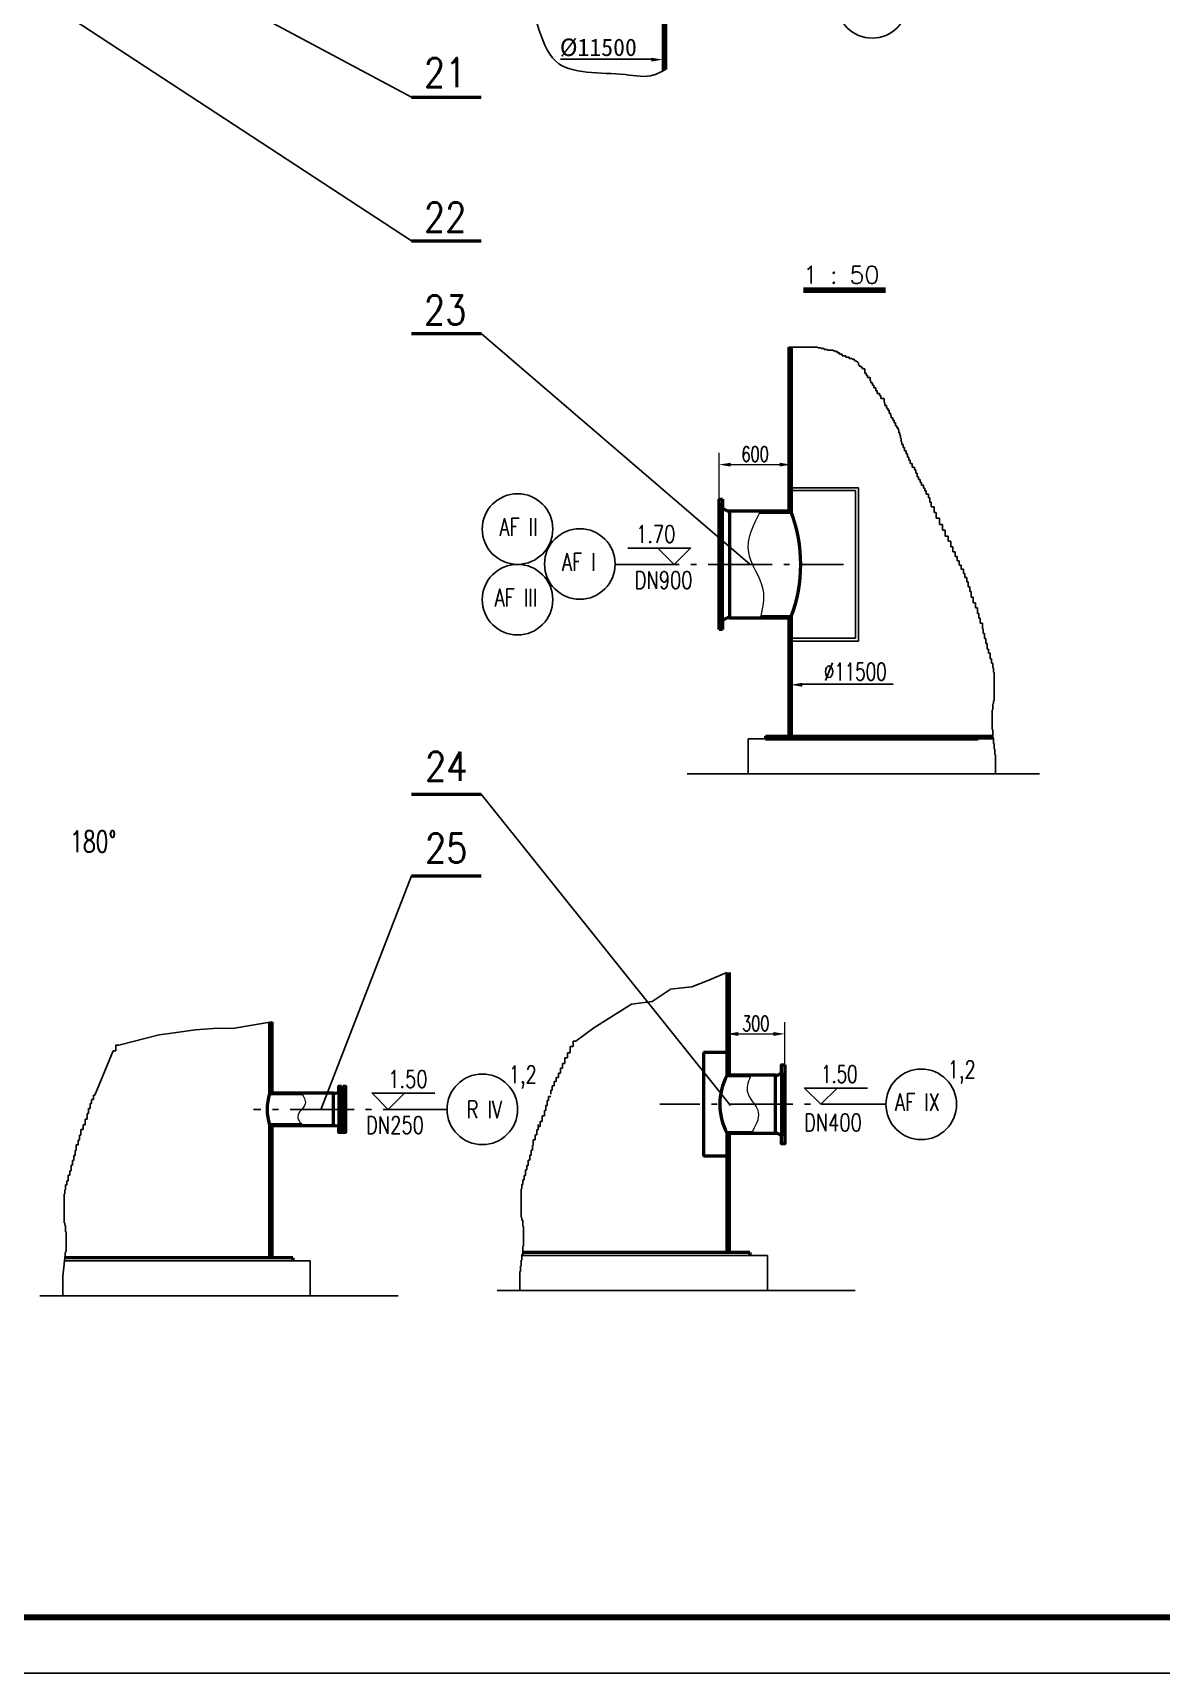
# Model space of a CAD drawing. Header units: inches. Extents: x 17 to 118917, y 16 to 84116.
# Drawn here: x 31682 to 51085, y 16 to 28216 of the extents above; entities that cross this region are included whole.
import ezdxf
from ezdxf.enums import TextEntityAlignment as Align

# ---------------------------------------------------------------- set-up
doc = ezdxf.new("R2010")
doc.units = ezdxf.units.IN
doc.header["$MEASUREMENT"] = 0
doc.linetypes.add('AUSGEZOGEN', pattern=[0])
doc.linetypes.add('STRICHPKT2', pattern=[1.6, 1.1, -0.2, 0.1, -0.2])
doc.layers.get('DEFPOINTS').update_dxf_attribs({"color": 6})
for name, color, linetype in [('01TEXT', 4, 'Continuous'), ('02ACHSE', 3, 'STRICHPKT2'), ('02BEMASS', 3, 'AUSGEZOGEN'), ('02BETON', 3, 'AUSGEZOGEN'), ('02TEXT', 3, 'AUSGEZOGEN'), ('1', 2, 'Continuous'), ('D', 4, 'Continuous')]:
    doc.layers.add(name, color=color, linetype=linetype)
for name, color, linetype, lineweight in [('05KOMP', 1, 'AUSGEZOGEN', 50), ('2', 1, 'Continuous', 50), ('细实线', 4, 'Continuous', 20)]:
    doc.layers.add(name, color=color, linetype=linetype, lineweight=lineweight)
doc.styles.add('HYS', font='romans.shx', dxfattribs={"width": 0.85, "bigfont": 'tcc_hzdx.shx'})
doc.styles.add('HZA', font='romans.shx', dxfattribs={"width": 0.75, "bigfont": 'tcc_hzdx.shx'})
doc.styles.add('HZTXT', font='romans.shx', dxfattribs={"width": 0.7, "bigfont": 'tcc_hzdx.shx'})
doc.styles.add('SIMP1', font='romans.shx', dxfattribs={"width": 0.7, "bigfont": 'hzdx.shx'})
doc.dimstyles.new('STANDARD$0', dxfattribs={"dimtxt": 260, "dimasz": 200, "dimexe": 200, "dimexo": 0, "dimgap": 50, "dimtad": 1, "dimdec": 0, "dimdsep": 46, "dimtxsty": 'SIMP1', "dimcen": 100, "dimclrd": 3, "dimclre": 3, "dimclrt": 3, "dimadec": 0, "dimazin": 0, "dimtfac": 1, "dimtdec": 0, "dimtix": 1, "dimtofl": 0, "dimtmove": 2, "dimatfit": 3, "dimfxl": 0, "dimtolj": 1, "dimtzin": 0, "dimlwd": 15, "dimlwe": 15, "dimarcsym": 0})

# ---------------------------------------------------------------- blocks, each defined once
blk = doc.blocks.new('*D34')
at = {"color": 3, "lineweight": 15}
for p, q in [((43613, 10686), (43613, 11206)), ((43813, 11006), (44413, 11006)), ((44613, 10236), (44613, 11206))]:
    blk.add_line(p, q, dxfattribs=at)
at = {"color": 3}
for points in [[(43813, 11039), (43813, 10972), (43613, 11006)], [(44413, 11039), (44413, 10972), (44613, 11006)]]:
    blk.add_solid(points, dxfattribs=at)
at = {"layer": 'DEFPOINTS', "color": 0}
for p in [(44613, 11006), (43613, 10686), (44613, 10236)]:
    blk.add_point(p, dxfattribs=at)
at = {"color": 3, "insert": (44113, 11186), "char_height": 260, "attachment_point": 5, "style": 'SIMP1'}
blk.add_mtext('\\A1;300', dxfattribs=at)
blk = doc.blocks.new('*D5')
at = {"color": 3, "lineweight": 15}
for p, q in [((43482, 20050), (43482, 20993)), ((44722, 20050), (44722, 20993)), ((43682, 20793), (44522, 20793))]:
    blk.add_line(p, q, dxfattribs=at)
at = {"color": 3}
for points in [[(43682, 20826), (43682, 20760), (43482, 20793)], [(44522, 20826), (44522, 20760), (44722, 20793)]]:
    blk.add_solid(points, dxfattribs=at)
at = {"layer": 'DEFPOINTS', "color": 0}
for p in [(44722, 20793), (43482, 20050), (44722, 20050)]:
    blk.add_point(p, dxfattribs=at)
at = {"color": 3, "insert": (44102, 20973), "char_height": 260, "attachment_point": 5, "style": 'SIMP1'}
blk.add_mtext('\\A1;600', dxfattribs=at)

msp = doc.modelspace()

# ---------------------------------------------------------------- linework, layer by layer
at = {"color": 7, "linetype": 'ByBlock', "ltscale": 1000}
for p, q in [((42366.66435, 27762.69328), (40754.17898, 27762.69328)), ((44863.71293, 17016.11888), (46476.19829, 17016.11888))]:
    msp.add_line(p, q, dxfattribs=at)
at = {"color": 2, "ltscale": 1000}
msp.add_lwpolyline([(16.86786, 16.25674), (16.86786, 84116.25674), (118916.86786, 84116.25674), (118916.86786, 16.25674)], close=True, dxfattribs=at)
at = {"color": 9, "ltscale": 1000}
for points in [[(42431.88214, 19358.50737), (42711.83986, 19078.54966), (42991.79757, 19358.50737), (41911.88214, 19358.50737)], [(38074.60949, 9989.45916), (37794.65177, 9709.50144), (37514.69406, 9989.45916), (38594.60949, 9989.45916)], [(45513.56464, 10075.98676), (45233.60692, 9796.02904), (44953.64921, 10075.98676), (46033.56464, 10075.98676)]]:
    msp.add_lwpolyline(points, dxfattribs=at)
at = {"color": 7, "linetype": 'ByBlock'}
for points in [[(42316.66435, 27788.44587), (42316.66435, 27721.7792), (42516.66435, 27755.11253)], [(44913.71293, 17041.87147), (44913.71293, 16975.20481), (44713.71293, 17008.53814)]]:
    msp.add_solid(points, dxfattribs=at)
at = {"layer": '02ACHSE', "ltscale": 1000}
for p, q in [((41695.05137, 19078.54966), (45620.60925, 19078.54966)), ((38805.13163, 9709.50144), (35478.57606, 9709.50144)), ((46351.95314, 9796.02904), (42464.65361, 9796.02904))]:
    msp.add_line(p, q, dxfattribs=at)
at = {"layer": '02BEMASS', "ltscale": 1000}
for p, q in [((44681.92096, 22810.46517), (45179.16122, 22810.46517)), ((45179.16122, 22810.46517), (45179.16122, 22798.42747)), ((45179.16122, 22798.42747), (45239.37162, 22798.42747)), ((45239.37162, 22798.42747), (45239.37162, 22786.38978)), ((45239.37162, 22786.38978), (45287.54019, 22786.38978)), ((45287.54019, 22786.38978), (45287.54019, 22774.35208)), ((45287.54019, 22774.35208), (45347.75059, 22774.35208)), ((45347.75059, 22774.35208), (45347.75059, 22762.31438)), ((45347.75059, 22762.31438), (45444.08771, 22762.31438)), ((45444.08771, 22762.31438), (45444.08771, 22750.27669)), ((45444.08771, 22750.27669), (45480.21443, 22750.27669)), ((45480.21443, 22750.27669), (45480.21443, 22738.23899)), ((45480.21443, 22738.23899), (45516.34056, 22738.23899)), ((45516.34056, 22738.23899), (45516.34056, 22714.16359)), ((45516.34056, 22714.16359), (45552.46728, 22714.16359)), ((45552.46728, 22714.16359), (45552.46728, 22690.0882)), ((45552.46728, 22690.0882), (45600.63524, 22690.0882)), ((45600.63524, 22690.0882), (45600.63524, 22666.0128)), ((45600.63524, 22666.0128), (45660.84624, 22666.0128)), ((45660.84624, 22666.0128), (45660.84624, 22641.93741)), ((45660.84624, 22641.93741), (45721.05665, 22641.93741)), ((45721.05665, 22641.93741), (45721.05665, 22617.86243)), ((45721.05665, 22617.86243), (45769.22521, 22617.86243)), ((45769.22521, 22617.86243), (45769.22521, 22605.82473)), ((45769.22521, 22605.82473), (45805.35193, 22605.82473)), ((45805.35193, 22605.82473), (45805.35193, 22581.74934)), ((45805.35193, 22581.74934), (45829.43621, 22581.74934)), ((45829.43621, 22581.74934), (45829.43621, 22569.71164)), ((45829.43621, 22569.71164), (45853.52049, 22569.71164)), ((45853.52049, 22569.71164), (45853.52049, 22557.67395)), ((45853.52049, 22557.67395), (45865.56233, 22557.67395)), ((45865.56233, 22557.67395), (45865.56233, 22545.63625)), ((45865.56233, 22545.63625), (45877.60417, 22545.63625)), ((45877.60417, 22545.63625), (45877.60417, 22509.52316)), ((45877.60417, 22509.52316), (45889.64661, 22509.52316)), ((45889.64661, 22509.52316), (45889.64661, 22485.44776)), ((45889.64661, 22485.44776), (45925.77274, 22485.44776)), ((45925.77274, 22485.44776), (45925.77274, 22461.37237)), ((45925.77274, 22461.37237), (45949.85702, 22461.37237)), ((45949.85702, 22461.37237), (45949.85702, 22437.29697)), ((45949.85702, 22437.29697), (45985.98374, 22437.29697)), ((45985.98374, 22437.29697), (45985.98374, 22365.0712)), ((45985.98374, 22365.0712), (46010.06802, 22365.0712)), ((46010.06802, 22365.0712), (46010.06802, 22328.95811)), ((46010.06802, 22328.95811), (46034.1523, 22328.95811)), ((46034.1523, 22328.95811), (46034.1523, 22292.84502)), ((46034.1523, 22292.84502), (46082.32086, 22292.84502)), ((46082.32086, 22292.84502), (46082.32086, 22232.65653)), ((46082.32086, 22232.65653), (46094.3627, 22232.65653)), ((46094.3627, 22232.65653), (46094.3627, 22196.54344)), ((46094.3627, 22196.54344), (46118.44698, 22196.54344)), ((46118.44698, 22196.54344), (46118.44698, 22160.43035)), ((46118.44698, 22160.43035), (46142.53127, 22160.43035)), ((46142.53127, 22160.43035), (46142.53127, 22112.27998)), ((46142.53127, 22112.27998), (46178.65739, 22112.27998)), ((46178.65739, 22112.27998), (46178.65739, 22064.12919)), ((46178.65739, 22064.12919), (46202.74167, 22064.12919)), ((46202.74167, 22064.12919), (46202.74167, 22015.9784)), ((46202.74167, 22015.9784), (46238.86839, 22015.9784)), ((46238.86839, 22015.9784), (46238.86839, 21979.86531)), ((46238.86839, 21979.86531), (46262.95267, 21979.86531)), ((46262.95267, 21979.86531), (46262.95267, 21931.71452)), ((46262.95267, 21931.71452), (46323.16307, 21931.71452)), ((46323.16307, 21931.71452), (46323.16307, 21859.48875)), ((46323.16307, 21859.48875), (46335.20551, 21859.48875)), ((46335.20551, 21859.48875), (46335.20551, 21811.33796)), ((46335.20551, 21811.33796), (46359.28979, 21811.33796)), ((46359.28979, 21811.33796), (46359.28979, 21763.18717)), ((46359.28979, 21763.18717), (46383.37407, 21763.18717)), ((46383.37407, 21763.18717), (46383.37407, 21727.07408)), ((46383.37407, 21727.07408), (46407.45836, 21727.07408)), ((46407.45836, 21727.07408), (46407.45836, 21678.92329)), ((46407.45836, 21678.92329), (46431.54264, 21678.92329)), ((46431.54264, 21678.92329), (46431.54264, 21642.8102)), ((46431.54264, 21642.8102), (46443.58448, 21642.8102)), ((46443.58448, 21642.8102), (46443.58448, 21594.65983)), ((46443.58448, 21594.65983), (46467.66876, 21594.65983)), ((46467.66876, 21594.65983), (46467.66876, 21558.54674)), ((46467.66876, 21558.54674), (46491.75304, 21558.54674)), ((46491.75304, 21558.54674), (46491.75304, 21510.39595)), ((46491.75304, 21510.39595), (46515.83732, 21510.39595)), ((46515.83732, 21510.39595), (46515.83732, 21462.24516)), ((46515.83732, 21462.24516), (46539.9216, 21462.24516)), ((46539.9216, 21462.24516), (46539.9216, 21426.13207)), ((46539.9216, 21426.13207), (46564.00588, 21426.13207)), ((46564.00588, 21426.13207), (46564.00588, 21390.01897)), ((46564.00588, 21390.01897), (46576.04773, 21390.01897)), ((46576.04773, 21390.01897), (46576.04773, 21341.8686)), ((46576.04773, 21341.8686), (46588.09016, 21341.8686)), ((46588.09016, 21341.8686), (46588.09016, 21293.71781)), ((46588.09016, 21293.71781), (46600.13201, 21293.71781)), ((46600.13201, 21293.71781), (46600.13201, 21245.56702)), ((46600.13201, 21245.56702), (46612.17445, 21245.56702)), ((46612.17445, 21245.56702), (46612.17445, 21185.37854)), ((46612.17445, 21185.37854), (46624.21629, 21185.37854)), ((46624.21629, 21185.37854), (46624.21629, 21137.22775)), ((46624.21629, 21137.22775), (46648.30057, 21137.22775)), ((46648.30057, 21137.22775), (46648.30057, 21089.07737)), ((46648.30057, 21089.07737), (46672.38485, 21089.07737)), ((46672.38485, 21089.07737), (46672.38485, 21028.88889)), ((46672.38485, 21028.88889), (46696.46913, 21028.88889)), ((46696.46913, 21028.88889), (46696.46913, 20980.7381)), ((46696.46913, 20980.7381), (46720.55341, 20980.7381)), ((46720.55341, 20980.7381), (46720.55341, 20920.54961)), ((46720.55341, 20920.54961), (46744.63769, 20920.54961)), ((46744.63769, 20920.54961), (46744.63769, 20872.39924)), ((46744.63769, 20872.39924), (46768.72197, 20872.39924)), ((46768.72197, 20872.39924), (46768.72197, 20812.21075)), ((46768.72197, 20812.21075), (46804.8481, 20812.21075)), ((46804.8481, 20812.21075), (46804.8481, 20752.02227)), ((46804.8481, 20752.02227), (46840.97482, 20752.02227)), ((46840.97482, 20752.02227), (46840.97482, 20703.87148)), ((46840.97482, 20703.87148), (46865.0591, 20703.87148)), ((46865.0591, 20703.87148), (46865.0591, 20643.68299)), ((46865.0591, 20643.68299), (46889.14338, 20643.68299)), ((46889.14338, 20643.68299), (46889.14338, 20583.49492)), ((44681.92096, 19997.00779), (44681.92096, 20396.16664)), ((44721.92096, 20396.16664), (45879.77784, 20396.16664)), ((44731.92096, 19946.4153), (44731.92096, 20346.16664)), ((44731.92096, 20346.16664), (45829.77784, 20346.16664)), ((45829.77784, 20346.16664), (45829.77784, 17807.84893)), ((45879.77784, 20396.16664), (45879.77784, 17757.84893)), ((46889.14338, 20583.49492), (46913.22766, 20583.49492)), ((46913.22766, 20583.49492), (46913.22766, 20535.34413)), ((46913.22766, 20535.34413), (46937.31194, 20535.34413)), ((46937.31194, 20535.34413), (46937.31194, 20487.19334)), ((46937.31194, 20487.19334), (46961.39622, 20487.19334)), ((46961.39622, 20487.19334), (46961.39622, 20439.04255)), ((46961.39622, 20439.04255), (46997.52234, 20439.04255)), ((46997.52234, 20439.04255), (46997.52234, 20390.89176)), ((46997.52234, 20390.89176), (47021.60663, 20390.89176)), ((47021.60663, 20390.89176), (47021.60663, 20342.74139)), ((47021.60663, 20342.74139), (47045.69091, 20342.74139)), ((47045.69091, 20342.74139), (47045.69091, 20282.5529)), ((47045.69091, 20282.5529), (47081.81703, 20282.5529)), ((47081.81703, 20282.5529), (47081.81703, 20222.36442)), ((47081.81703, 20222.36442), (47105.90131, 20222.36442)), ((47105.90131, 20222.36442), (47105.90131, 20150.13823)), ((47105.90131, 20150.13823), (47129.98559, 20150.13823)), ((47129.98559, 20150.13823), (47129.98559, 20065.87477)), ((47129.98559, 20065.87477), (47178.15415, 20065.87477)), ((47178.15415, 20065.87477), (47178.15415, 19969.57319)), ((47178.15415, 19969.57319), (47214.28087, 19969.57319)), ((47214.28087, 19969.57319), (47214.28087, 19873.27161)), ((47214.28087, 19873.27161), (47274.49128, 19873.27161)), ((47274.49128, 19873.27161), (47274.49128, 19764.93275)), ((47274.49128, 19764.93275), (47322.65984, 19764.93275)), ((47322.65984, 19764.93275), (47322.65984, 19668.63118)), ((47322.65984, 19668.63118), (47370.8284, 19668.63118)), ((47370.8284, 19668.63118), (47370.8284, 19560.29232)), ((47370.8284, 19560.29232), (47418.99696, 19560.29232)), ((47418.99696, 19560.29232), (47418.99696, 19476.02843)), ((47418.99696, 19476.02843), (47467.16553, 19476.02843)), ((47467.16553, 19476.02843), (47467.16553, 19379.72686)), ((47467.16553, 19379.72686), (47503.29165, 19379.72686)), ((47503.29165, 19379.72686), (47503.29165, 19295.46339)), ((47503.29165, 19295.46339), (47539.41837, 19295.46339)), ((47539.41837, 19295.46339), (47539.41837, 19211.19951)), ((47539.41837, 19211.19951), (47575.54449, 19211.19951)), ((47575.54449, 19211.19951), (47575.54449, 19138.97333)), ((47575.54449, 19138.97333), (47611.67121, 19138.97333)), ((47611.67121, 19138.97333), (47611.67121, 19066.74756)), ((47611.67121, 19066.74756), (47647.79733, 19066.74756)), ((47647.79733, 19066.74756), (47647.79733, 18994.52138)), ((47647.79733, 18994.52138), (47683.92346, 18994.52138)), ((47683.92346, 18994.52138), (47683.92346, 18922.29519)), ((47683.92346, 18922.29519), (47708.00774, 18922.29519)), ((47708.00774, 18922.29519), (47708.00774, 18850.06942)), ((47708.00774, 18850.06942), (47744.13446, 18850.06942)), ((47744.13446, 18850.06942), (47744.13446, 18777.84324)), ((47744.13446, 18777.84324), (47768.21874, 18777.84324)), ((47768.21874, 18777.84324), (47768.21874, 18693.57936)), ((47768.21874, 18693.57936), (47792.30302, 18693.57936)), ((47792.30302, 18693.57936), (47792.30302, 18609.31548)), ((47792.30302, 18609.31548), (47816.3873, 18609.31548)), ((47816.3873, 18609.31548), (47816.3873, 18513.01432)), ((47816.3873, 18513.01432), (47852.51342, 18513.01432)), ((47852.51342, 18513.01432), (47852.51342, 18416.71274)), ((47852.51342, 18416.71274), (47888.64014, 18416.71274)), ((47888.64014, 18416.71274), (47888.64014, 18332.44927)), ((47888.64014, 18332.44927), (47924.76627, 18332.44927)), ((47924.76627, 18332.44927), (47924.76627, 18236.1477)), ((44681.92096, 17957.84893), (44681.92096, 18157.00779)), ((44731.92096, 17807.84893), (44731.92096, 18207.60027)), ((47924.76627, 18236.1477), (47948.85055, 18236.1477)), ((47948.85055, 18236.1477), (47948.85055, 18151.88381)), ((47948.85055, 18151.88381), (47972.93483, 18151.88381)), ((47972.93483, 18151.88381), (47972.93483, 18067.62035)), ((47972.93483, 18067.62035), (48009.06095, 18067.62035)), ((48009.06095, 18067.62035), (48009.06095, 17971.31877)), ((45829.77784, 17807.84893), (44731.92096, 17807.84893)), ((48009.06095, 17971.31877), (48021.10339, 17971.31877)), ((48021.10339, 17971.31877), (48021.10339, 17887.05489)), ((48021.10339, 17887.05489), (48045.18767, 17887.05489)), ((48045.18767, 17887.05489), (48045.18767, 17802.79143)), ((48045.18767, 17802.79143), (48069.27195, 17802.79143)), ((48069.27195, 17802.79143), (48069.27195, 17718.52754)), ((45879.77784, 17757.84893), (44721.92096, 17757.84893)), ((48069.27195, 17718.52754), (48093.35623, 17718.52754)), ((48093.35623, 17718.52754), (48093.35623, 17622.22597)), ((48093.35623, 17622.22597), (48117.44052, 17622.22597)), ((48117.44052, 17622.22597), (48117.44052, 17550.0002)), ((48117.44052, 17550.0002), (48141.5248, 17550.0002)), ((48141.5248, 17550.0002), (48141.5248, 17453.69862)), ((48141.5248, 17453.69862), (48165.60908, 17453.69862)), ((48165.60908, 17453.69862), (48165.60908, 17381.47244)), ((48165.60908, 17381.47244), (48189.69336, 17381.47244)), ((48189.69336, 17381.47244), (48189.69336, 17297.20897)), ((48189.69336, 17297.20897), (48201.7352, 17297.20897)), ((48201.7352, 17297.20897), (48201.7352, 17224.98279)), ((48201.7352, 17224.98279), (48213.77704, 17224.98279)), ((48213.77704, 17224.98279), (48213.77704, 16731.43803)), ((48189.69336, 16683.28724), (48189.69336, 16574.94838)), ((48201.7352, 16683.28724), (48189.69336, 16683.28724)), ((48201.7352, 16731.43803), (48201.7352, 16683.28724)), ((48213.77704, 16731.43803), (48201.7352, 16731.43803)), ((48177.65092, 16574.94838), (48177.65092, 16237.89328)), ((48189.69336, 16574.94838), (48177.65092, 16574.94838)), ((48177.65092, 16237.89328), (48189.69336, 16237.89328)), ((48189.69336, 16237.89328), (48189.69336, 16093.44091)), ((48189.69336, 16093.44091), (48201.7352, 16093.44091)), ((48201.7352, 16093.44091), (48201.7352, 15997.13975)), ((48201.7352, 15997.13975), (48213.77704, 15997.13975)), ((48213.77704, 15997.13975), (48213.77704, 15900.83817)), ((48213.77704, 15900.83817), (48225.81948, 15900.83817)), ((48225.81948, 15900.83817), (48225.81948, 15804.53701)), ((48225.81948, 15804.53701), (48237.86132, 15804.53701)), ((48237.86132, 15804.53701), (48237.86132, 15477.00779)), ((43012.12284, 11814.35576), (43308.28506, 11930.90136)), ((43308.28506, 11930.90136), (43613.01374, 12063.06013)), ((42333.41711, 11561.50109), (42641.91977, 11769.53083)), ((42641.91977, 11773.15165), (43012.12284, 11817.97657)), ((41329.25839, 11112.13495), (41975.55447, 11516.9408)), ((41975.55447, 11516.9408), (42333.41711, 11561.50109)), ((33855.60357, 10990.12829), (34114.74567, 11025.54528)), ((34114.74567, 11025.54528), (34472.6083, 11075.4546)), ((34472.6083, 11075.4546), (34781.11096, 11098.83715)), ((34781.11096, 11098.83715), (35151.31403, 11104.9983)), ((35151.31403, 11104.9983), (35792.20493, 11213.42858)), ((41020.44342, 10883.95401), (41329.25839, 11112.13495)), ((33063.29749, 10716.24841), (32750.20243, 9951.55506)), ((33111.46605, 10716.24841), (33063.29749, 10716.24841)), ((33159.63461, 10812.54999), (33111.46605, 10812.54999)), ((33111.46605, 10812.54999), (33111.46605, 10716.24841)), ((33159.63461, 10812.54999), (33855.60357, 10990.12829)), ((40924.1063, 10787.65243), (40924.1063, 10679.31357)), ((40972.27486, 10787.65243), (40924.1063, 10787.65243)), ((40972.27486, 10883.95401), (40972.27486, 10787.65243)), ((41020.44342, 10883.95401), (40972.27486, 10883.95401)), ((40827.76918, 10498.74811), (40791.64305, 10498.74811)), ((40791.64305, 10498.74811), (40791.64305, 10414.48465)), ((40827.76918, 10595.04969), (40827.76918, 10498.74811)), ((40875.93774, 10595.04969), (40827.76918, 10595.04969)), ((40875.93774, 10679.31357), (40875.93774, 10595.04969)), ((40924.1063, 10679.31357), (40875.93774, 10679.31357)), ((40683.26349, 10185.76881), (40647.13737, 10185.76881)), ((40647.13737, 10185.76881), (40647.13737, 10113.54263)), ((40683.26349, 10257.99458), (40683.26349, 10185.76881)), ((40719.39021, 10257.99458), (40683.26349, 10257.99458)), ((40719.39021, 10330.22077), (40719.39021, 10257.99458)), ((40755.51633, 10330.22077), (40719.39021, 10330.22077)), ((40755.51633, 10414.48465), (40755.51633, 10330.22077)), ((40791.64305, 10414.48465), (40755.51633, 10414.48465)), ((32689.99143, 9879.3293), (32689.99143, 9807.10311)), ((32726.11815, 9879.3293), (32689.99143, 9879.3293)), ((32750.20243, 9951.55506), (32726.11815, 9951.55506)), ((32726.11815, 9951.55506), (32726.11815, 9879.3293)), ((40586.92696, 9932.08858), (40550.80024, 9932.08858)), ((40550.80024, 9932.08858), (40550.80024, 9859.8624)), ((40611.01124, 10041.31645), (40586.92696, 10041.31645)), ((40586.92696, 10041.31645), (40586.92696, 9969.09068)), ((40611.01124, 10113.54263), (40611.01124, 10041.31645)), ((40647.13737, 10113.54263), (40611.01124, 10113.54263)), ((32641.82287, 9638.57535), (32617.73859, 9638.57535)), ((32617.73859, 9638.57535), (32617.73859, 9542.27419)), ((32665.90715, 9722.83923), (32641.82287, 9722.83923)), ((32641.82287, 9722.83923), (32641.82287, 9638.57535)), ((32689.99143, 9807.10311), (32665.90715, 9807.10311)), ((32665.90715, 9807.10311), (32665.90715, 9722.83923)), ((40442.42128, 9595.03347), (40442.42128, 9498.73189)), ((40478.5474, 9595.03347), (40442.42128, 9595.03347)), ((40478.5474, 9691.33464), (40478.5474, 9595.03347)), ((40502.63168, 9691.33464), (40478.5474, 9691.33464)), ((40502.63168, 9775.59852), (40502.63168, 9691.33464)), ((40526.71596, 9775.59852), (40502.63168, 9775.59852)), ((40526.71596, 9859.8624), (40526.71596, 9775.59852)), ((40550.80024, 9859.8624), (40526.71596, 9859.8624)), ((32545.48575, 9361.70915), (32509.35962, 9361.70915)), ((32509.35962, 9361.70915), (32509.35962, 9265.40757)), ((32545.48575, 9445.97261), (32545.48575, 9361.70915)), ((32581.61247, 9445.97261), (32545.48575, 9445.97261)), ((32617.73859, 9542.27419), (32581.61247, 9542.27419)), ((32581.61247, 9542.27419), (32581.61247, 9445.97261)), ((40346.08415, 9355.16895), (40346.08415, 9270.90507)), ((40370.16843, 9355.16895), (40346.08415, 9355.16895)), ((40370.16843, 9451.47053), (40370.16843, 9355.16895)), ((40406.29456, 9414.46843), (40370.16843, 9414.46843)), ((40442.42128, 9498.73189), (40406.29456, 9498.73189)), ((40406.29456, 9498.73189), (40406.29456, 9414.46843)), ((32461.19106, 9096.88022), (32425.06494, 9096.88022)), ((32425.06494, 9096.88022), (32425.06494, 9000.57864)), ((32485.27534, 9181.14369), (32461.19106, 9181.14369)), ((32461.19106, 9181.14369), (32461.19106, 9096.88022)), ((32509.35962, 9265.40757), (32485.27534, 9265.40757)), ((32485.27534, 9265.40757), (32485.27534, 9181.14369)), ((40273.83131, 9090.34003), (40273.83131, 9006.07614)), ((40285.87375, 9090.34003), (40273.83131, 9090.34003)), ((40285.87375, 9186.6416), (40285.87375, 9090.34003)), ((40321.99987, 9186.6416), (40285.87375, 9186.6416)), ((40321.99987, 9270.90507), (40321.99987, 9186.6416)), ((40346.08415, 9270.90507), (40321.99987, 9270.90507)), ((32364.85394, 8747.78742), (32340.76966, 8747.78742)), ((32340.76966, 8747.78742), (32340.76966, 8651.48584)), ((32388.93822, 8832.0513), (32364.85394, 8832.0513)), ((32364.85394, 8832.0513), (32364.85394, 8747.78742)), ((32413.0225, 8916.31476), (32388.93822, 8916.31476)), ((32388.93822, 8916.31476), (32388.93822, 8832.0513)), ((32425.06494, 9000.57864), (32413.0225, 9000.57864)), ((32413.0225, 9000.57864), (32413.0225, 8916.31476)), ((40201.57847, 8837.5488), (40201.57847, 8741.24722)), ((40225.66275, 8837.5488), (40201.57847, 8837.5488)), ((40225.66275, 8921.81268), (40225.66275, 8837.5488)), ((40249.74703, 8921.81268), (40225.66275, 8921.81268)), ((40249.74703, 9006.07614), (40249.74703, 8921.81268)), ((40273.83131, 9006.07614), (40249.74703, 9006.07614)), ((32292.60109, 8482.95849), (32268.51681, 8482.95849)), ((32268.51681, 8482.95849), (32268.51681, 8410.73231)), ((32292.60109, 8579.26007), (32292.60109, 8482.95849)), ((32316.68538, 8579.26007), (32292.60109, 8579.26007)), ((32340.76966, 8651.48584), (32316.68538, 8651.48584)), ((32316.68538, 8651.48584), (32316.68538, 8579.26007)), ((40105.24134, 8500.49369), (40105.24134, 8416.23023)), ((40129.32562, 8500.49369), (40105.24134, 8500.49369)), ((40129.32562, 8572.71988), (40129.32562, 8500.49369)), ((40153.4099, 8572.71988), (40129.32562, 8572.71988)), ((40177.49419, 8669.02145), (40153.4099, 8669.02145)), ((40153.4099, 8669.02145), (40153.4099, 8572.71988)), ((40177.49419, 8741.24722), (40177.49419, 8669.02145)), ((40201.57847, 8741.24722), (40177.49419, 8741.24722)), ((32232.39069, 8254.24266), (32220.34885, 8254.24266)), ((32220.34885, 8254.24266), (32220.34885, 7760.6979)), ((32244.43253, 8326.46884), (32232.39069, 8326.46884)), ((32232.39069, 8326.46884), (32232.39069, 8254.24266)), ((32244.43253, 8410.73231), (32244.43253, 8326.46884)), ((32268.51681, 8410.73231), (32244.43253, 8410.73231)), ((40081.15766, 8344.00404), (40081.15766, 7850.45929)), ((40093.1995, 8344.00404), (40081.15766, 8344.00404)), ((40093.1995, 8416.23023), (40093.1995, 8344.00404)), ((40105.24134, 8416.23023), (40093.1995, 8416.23023)), ((32220.34885, 7760.6979), (32232.39069, 7760.6979)), ((32232.39069, 7760.6979), (32232.39069, 7712.54711)), ((32232.39069, 7712.54711), (32244.43253, 7712.54711)), ((32244.43253, 7712.54711), (32244.43253, 7604.20826)), ((40081.15766, 7850.45929), (40093.1995, 7850.45929)), ((40093.1995, 7850.45929), (40093.1995, 7802.3085)), ((40093.1995, 7802.3085), (40105.24134, 7802.3085)), ((40105.24134, 7802.3085), (40105.24134, 7693.96964)), ((40105.24134, 7693.96964), (40117.28378, 7693.96964)), ((40117.28378, 7693.96964), (40117.28378, 7356.91453)), ((32244.43253, 7604.20826), (32256.47497, 7604.20826)), ((32256.47497, 7604.20826), (32256.47497, 7267.15315)), ((40117.28378, 7356.91453), (40105.24134, 7356.91453)), ((40105.24134, 7356.91453), (40105.24134, 7212.46216)), ((32244.43253, 7267.15315), (32196.26457, 6833.79688)), ((32256.47497, 7267.15315), (32244.43253, 7267.15315)), ((40081.15766, 7116.161), (40081.15766, 7019.85942)), ((40093.1995, 7116.161), (40081.15766, 7116.161)), ((40093.1995, 7212.46216), (40093.1995, 7116.161)), ((40105.24134, 7212.46216), (40093.1995, 7212.46216)), ((32196.26457, 6833.79688), (32196.26457, 6506.26766)), ((40057.07338, 6923.55826), (40057.07338, 6596.02904)), ((40069.11522, 6923.55826), (40057.07338, 6923.55826)), ((40069.11522, 7019.85942), (40069.11522, 6923.55826)), ((40081.15766, 7019.85942), (40069.11522, 7019.85942))]:
    msp.add_line(p, q, dxfattribs=at)
at = {"layer": '02BEMASS', "ltscale": 1000, "const_width": 100}
msp.add_lwpolyline([(44930.07884, 23792.34501), (46344.51279, 23792.34501)], dxfattribs=at)
at = {"layer": '02BEMASS'}
msp.add_spline([(42559.81874, 29837.55136), (42519.81874, 29837.55136), (41721.38369, 29861.44148), (40899.77368, 29626.08957), (40269.87384, 29275.79745), (40352.03659, 28372.70061), (40675.20367, 27726.84942), (41869.27489, 27496.96899), (42362.24265, 27491.49489), (42559.81874, 27586.90308)], degree=3, dxfattribs=at)
at = {"layer": '02BETON', "ltscale": 1000}
for p, q in [((43981.92096, 16077.00779), (43981.92096, 15477.00779)), ((43981.92096, 16077.00779), (48201.7352, 16077.00779)), ((42934.79314, 15477.00779), (48994.75052, 15477.00779)), ((36452.20493, 7106.26766), (32232.39069, 7106.26766)), ((36452.20493, 7106.26766), (36452.20493, 6506.26766)), ((44313.01374, 7196.02904), (40093.1995, 7196.02904)), ((44313.01374, 7196.02904), (44313.01374, 6596.02904)), ((37961.6035, 6506.26766), (31803.45192, 6506.26766)), ((45822.41231, 6596.02904), (39664.26073, 6596.02904))]:
    msp.add_line(p, q, dxfattribs=at)
at = {"layer": '02TEXT'}
for centre in [(46115.03495, 28731.18276), (40016.78173, 19685.44068), (41088.19223, 19084.77041), (40016.78173, 18471.65863), (39412.02266, 9709.50144), (46958.84417, 9796.02904)]:
    msp.add_circle(centre, 606.89103, dxfattribs=at)
at = {"layer": '05KOMP', "ltscale": 1000}
for p, q in [((42519.81874, 28548.02143), (42519.81874, 27564.15621)), ((42559.81874, 28548.02143), (42559.81874, 27586.90308)), ((44681.92096, 22810.46517), (44681.92096, 19997.00779)), ((44721.92096, 22810.46517), (44721.92096, 19973.00779)), ((43481.92096, 17957.00779), (43481.92096, 20197.00779)), ((43481.92096, 20197.00779), (43541.92096, 20197.00779)), ((43541.92096, 20197.00779), (43541.92096, 20037.00779)), ((43541.92096, 20037.00779), (43621.92096, 19997.00779)), ((43621.92096, 19997.00779), (43661.92096, 19997.00779)), ((43661.92096, 19997.00779), (43661.92096, 18157.00779)), ((43621.92096, 18157.00779), (43541.92096, 18117.00779)), ((43541.92096, 18117.00779), (43541.92096, 17957.00779)), ((43661.92096, 18157.00779), (43621.92096, 18157.00779)), ((44681.92096, 18157.00779), (44681.92096, 16127.00779)), ((44721.92096, 18181.00779), (44721.92096, 16127.00779)), ((43541.92096, 17957.00779), (43481.92096, 17957.00779)), ((44281.92096, 16127.00779), (44681.92096, 16127.00779)), ((44281.92096, 16127.00779), (44281.92096, 16077.00779)), ((44281.92096, 16127.00779), (48189.69336, 16127.00779)), ((44281.92096, 16077.00779), (47939.41036, 16077.00779)), ((43613.01374, 12063.06013), (43613.01374, 10286.02904)), ((43653.01374, 12063.06013), (43653.01374, 10296.02904)), ((35752.20493, 11213.42858), (35752.20493, 9976.56033)), ((35792.20493, 11213.42858), (35792.20493, 9988.56033)), ((43613.01374, 10686.02904), (43213.01374, 10686.02904)), ((43213.01374, 10686.02904), (43213.01374, 8906.02904)), ((35752.20493, 9440.56033), (35752.20493, 7156.26766)), ((35792.20493, 9428.56033), (35792.20493, 7156.26766)), ((43613.01374, 9306.02904), (43613.01374, 7246.02904)), ((43653.01374, 9296.02904), (43653.01374, 7246.02904)), ((43613.01374, 8906.02904), (43213.01374, 8906.02904)), ((36152.20493, 7156.26766), (32244.43253, 7156.26766)), ((36152.20493, 7156.26766), (36152.20493, 7106.26766)), ((44013.01374, 7246.02904), (40105.24134, 7246.02904)), ((44013.01374, 7246.02904), (43613.01374, 7246.02904)), ((44013.01374, 7246.02904), (44013.01374, 7196.02904))]:
    msp.add_line(p, q, dxfattribs=at)
for points in [[(43541.92096, 17957.00779), (43541.92096, 20137.00779)], [(43661.92096, 19997.00779), (44721.92096, 19997.00779)], [(44179.75923, 19973.00779), (44721.92096, 19973.00779)], [(43661.92096, 18157.00779), (44721.92096, 18157.00779)], [(44197.25499, 18181.00779), (44721.92096, 18181.00779)], [(44453.01374, 10296.02904), (43613.01374, 10296.02904)], [(44028.68511, 10286.02904), (43613.01374, 10286.02904)], [(44553.01374, 10336.02904), (44553.01374, 9256.02904)], [(36851.29408, 9988.56033), (35752.20493, 9988.56033)], [(36309.10141, 9976.56033), (35752.20493, 9976.56033)], [(36941.29408, 9998.56033), (36941.29408, 9418.56033)], [(36315.6983, 9440.56033), (35752.20493, 9440.56033)], [(36851.29408, 9428.56033), (35752.20493, 9428.56033)], [(44038.94403, 9306.02904), (43613.01374, 9306.02904)], [(44453.01374, 9296.02904), (43613.01374, 9296.02904)]]:
    msp.add_lwpolyline(points, dxfattribs=at)
for points in [[(44613.01374, 10476.02904), (44613.01374, 9116.02904), (44553.01374, 9116.02904), (44553.01374, 9256.02904), (44493.01374, 9296.02904), (44453.01374, 9296.02904), (44453.01374, 10296.02904), (44493.01374, 10296.02904), (44553.01374, 10336.02904), (44553.01374, 10476.02904)], [(36991.29408, 10108.56033), (36991.29408, 9308.56033), (36941.29408, 9308.56033), (36941.29408, 9418.56033), (36881.29408, 9428.56033), (36851.29408, 9428.56033), (36851.29408, 9988.56033), (36881.29408, 9988.56033), (36941.29408, 9998.56033), (36941.29408, 10108.56033)], [(37011.29408, 10108.56033), (37061.29408, 10108.56033), (37061.29408, 9308.56033), (37011.29408, 9308.56033)]]:
    msp.add_lwpolyline(points, close=True, dxfattribs=at)
at = {"layer": '05KOMP'}
for centre, radius, start, end in [((42379.59254, 19077.00779), 2507.85136, 339.06688042, 20.93311958), ((44583.18123, 9796.02904), 1086.88774, 153.203146141, 206.796853859), ((36623.30789, 9708.56033), 911.39693, 162.899174569, 197.100825431)]:
    msp.add_arc(centre, radius, start, end, dxfattribs=at)
at = {"layer": '2', "ltscale": 1000}
for p, q in [((38191.45735, 27110.19053), (39391.45735, 27110.19053)), ((38191.45735, 24642.64351), (39391.45735, 24642.64351)), ((38191.45735, 23046.57804), (39391.45735, 23046.57804)), ((38191.45735, 15128.01471), (39391.45735, 15128.01471)), ((38191.45735, 13721.47039), (39391.45735, 13721.47039))]:
    msp.add_line(p, q, dxfattribs=at)
at = {"layer": '2', "lineweight": 60, "ltscale": 1000, "const_width": 100}
msp.add_lwpolyline([(2516.86786, 976.25674), (2516.86786, 83276.25674), (118016.86786, 83276.25674), (118016.86786, 976.25674)], close=True, dxfattribs=at)
at = {"layer": 'D', "ltscale": 1000}
for p, q in [((38191.45735, 27110.19053), (26940.09603, 33129.35809)), ((38191.45735, 24642.64351), (27304.36823, 31763.59114)), ((39391.45735, 23046.57804), (44014.25722, 19074.59665)), ((39391.45735, 15128.01471), (43675.90152, 9773.542)), ((38191.45735, 13721.47039), (36641.47037, 9719.66799))]:
    msp.add_line(p, q, dxfattribs=at)
at = {"layer": '细实线'}
for points in [[(44191.92096, 19997.00779), (43986.05602, 19282.53775), (44235.39041, 18649.2888), (44191.92096, 18157.00779)], [(44033.01374, 10296.02904), (43967.50601, 10023.69302), (44155.22418, 9660.76764), (44033.01374, 9296.02904)], [(36301.7495, 9988.56033), (36365.22682, 9803.24701), (36236.53975, 9591.07051), (36325.26295, 9429.48276)]]:
    msp.add_spline(points, degree=3, dxfattribs=at)

# ---------------------------------------------------------------- texts
at = {"color": 3}
for s, style, width, p in [('1.70', 'HZA', 0.75, (42055.63214, 19358.50737)), ('1.50', 'HZTXT', 0.7, (45233.56464, 10075.98676)), ('1.50', 'HZA', 0.75, (37794.60949, 9989.45916))]:
    msp.add_text(s, height=300, dxfattribs=dict(at, style=style, width=width)).set_placement(p, align=Align.BOTTOM_LEFT)
at = {"color": 3, "style": 'HZA', "width": 0.75}
msp.add_text('DN900', height=300, dxfattribs=at).set_placement((42032.38075, 18658.2491))
at = {"color": 7, "linetype": 'ByBlock', "insert": (41406.81742, 27961.03306), "char_height": 300, "attachment_point": 5}
msp.add_mtext('%%C11500', dxfattribs=at)
at = {"color": 7, "linetype": 'ByBlock', "insert": (45823.55985, 17232.75278), "char_height": 300, "attachment_point": 5, "style": 'SIMP1'}
msp.add_mtext('%%C11500', dxfattribs=at)
at = {"layer": '01TEXT', "style": 'HZA', "width": 0.75}
for s, p in [('1,2', (39865.91624, 10157.49401)), ('1,2', (47412.73775, 10244.02162)), ('DN250', (37413.17338, 9289.20088)), ('DN400', (44944.11046, 9334.02156))]:
    msp.add_text(s, height=300, dxfattribs=at).set_placement(p)
at = {"layer": '02BEMASS', "style": 'HYS'}
msp.add_text(' 1 : 50', height=300, dxfattribs=at).set_placement((44720.85221, 23904.64235))
at = {"layer": '02BEMASS', "style": 'HYS', "width": 0.7}
msp.add_text('180°', height=368, dxfattribs=at).set_placement((32321.5711, 14128.27699))
at = {"layer": '02TEXT', "style": 'HZA', "width": 0.75}
for s, p in [('AF II', (39705.9387, 19570.4322)), ('AF I', (40781.44068, 18969.76192)), ('AF III', (39623.03941, 18356.65015)), ('AF IX', (46508.22211, 9681.02056)), ('R IV', (39143.21926, 9557.49086))]:
    msp.add_text(s, height=300, dxfattribs=at).set_placement(p)
at = {"layer": '1', "style": 'HYS', "width": 0.85}
for s, p in [('21', (38772.62142, 27533.23724)), ('22', (38772.62142, 25047.36012)), ('23', (38772.62142, 23451.29465)), ('24', (38791.45735, 15608.02385)), ('25', (38791.45735, 14201.47953))]:
    msp.add_text(s, height=500, dxfattribs=at).set_placement(p, align=Align.MIDDLE)

# ---------------------------------------------------------------- dimensions: what is measured, and where the dimension line sits
for base, p1, p2, text, picture, middle in [((44721.92096, 20793.15276), (43481.92096, 20050.40877), (44721.92096, 20050.40877), '600', '*D5', (44101.92096, 20973.15276)), ((44613.01374, 11005.65991), (43613.01374, 10686.02904), (44613.01374, 10236.33997), '300', '*D34', (44113.01374, 11185.65991))]:
    dim = msp.add_linear_dim(base=base, p1=p1, p2=p2, text=text, dimstyle='STANDARD$0')
    dim.commit()
    dim.dimension.update_dxf_attribs({"geometry": picture, "text_midpoint": middle})

doc.saveas('drawing.dxf')
